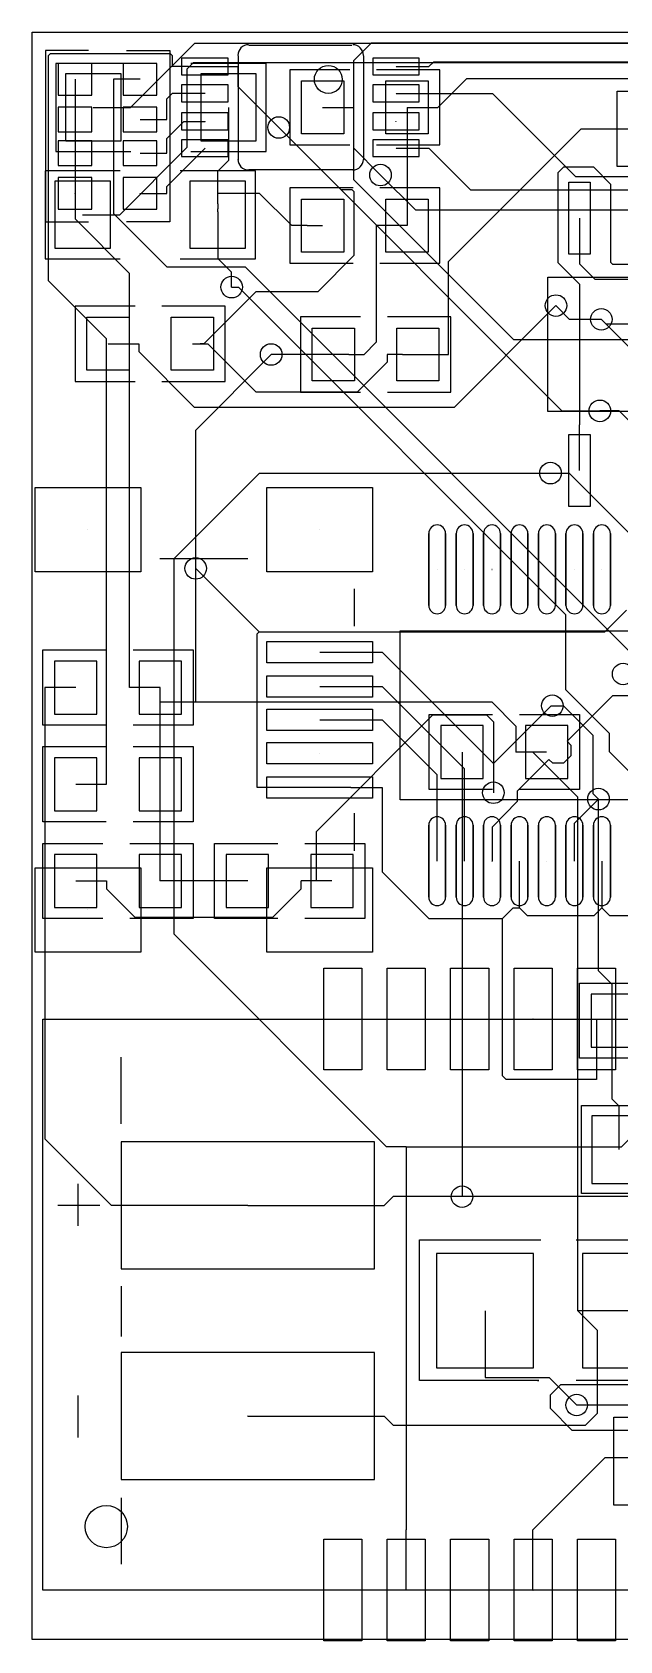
# Model space of a CAD drawing. Header units: millimetres. Extents: x -20.9 to 38.5, y -38 to 21.2.
# Drawn here: x 0 to 13.91, y -38.03 to 0 of the extents above; entities that cross this region are included whole.
import ezdxf

# ---------------------------------------------------------------- set-up
doc = ezdxf.new("R2010")
doc.units = ezdxf.units.MM

msp = doc.modelspace()

# ---------------------------------------------------------------- linework, layer by layer
for points in [[(0, 0), (38, 0), (38, -38), (0, -38), (0, 0)], [(1.416, -0.738), (0.616, -0.738), (0.616, -1.487), (1.416, -1.487)], [(2.955, -0.738), (2.155, -0.738), (2.155, -1.487), (2.955, -1.487)], [(3.539, -0.613), (3.539, -1.012), (4.639, -1.012), (4.639, -0.613)], [(8.061, -0.613), (8.061, -1.012), (9.161, -1.012), (9.161, -0.613)], [(0.798, -0.978), (2.098, -0.978), (2.098, -2.578), (0.798, -2.578)], [(3.998, -0.978), (5.298, -0.978), (5.298, -2.578), (3.998, -2.578)], [(3.539, -1.248), (3.539, -1.647), (4.639, -1.647), (4.639, -1.248)], [(6.374, -1.153), (7.374, -1.153), (7.374, -2.403), (6.374, -2.403)], [(8.061, -1.248), (8.061, -1.647), (9.161, -1.647), (9.161, -1.248)], [(8.374, -1.153), (9.374, -1.153), (9.374, -2.403), (8.374, -2.403)], [(13.843, -3.175), (13.843, -1.397), (15.621, -1.397), (15.621, -3.175)], [(1.416, -1.772), (0.616, -1.772), (0.616, -2.353), (1.416, -2.353)], [(2.955, -1.772), (2.155, -1.772), (2.155, -2.353), (2.955, -2.353)], [(3.539, -1.909), (3.539, -2.308), (4.639, -2.308), (4.639, -1.909)], [(8.061, -1.909), (8.061, -2.308), (9.161, -2.308), (9.161, -1.909)], [(1.416, -2.57), (0.616, -2.57), (0.616, -3.15), (1.416, -3.15)], [(2.955, -2.57), (2.155, -2.57), (2.155, -3.15), (2.955, -3.15)], [(3.539, -2.544), (3.539, -2.943), (4.639, -2.943), (4.639, -2.544)], [(8.061, -2.544), (8.061, -2.943), (9.161, -2.943), (9.161, -2.544)], [(0.544, -3.518), (1.844, -3.518), (1.844, -5.118), (0.544, -5.118)], [(1.416, -3.435), (0.616, -3.435), (0.616, -4.185), (1.416, -4.185)], [(2.955, -3.435), (2.155, -3.435), (2.155, -4.185), (2.955, -4.185)], [(3.744, -3.518), (5.044, -3.518), (5.044, -5.118), (3.744, -5.118)], [(13.208, -5.245), (12.7, -5.245), (12.7, -3.543), (13.208, -3.543)], [(7.374, -5.197), (6.374, -5.197), (6.374, -3.947), (7.374, -3.947)], [(9.374, -5.197), (8.374, -5.197), (8.374, -3.947), (9.374, -3.947)], [(1.294, -6.741), (2.294, -6.741), (2.294, -7.991), (1.294, -7.991)], [(3.294, -6.741), (4.294, -6.741), (4.294, -7.991), (3.294, -7.991)], [(6.628, -6.995), (7.628, -6.995), (7.628, -8.245), (6.628, -8.245)], [(8.628, -6.995), (9.628, -6.995), (9.628, -8.245), (8.628, -8.245)], [(13.208, -11.214), (12.7, -11.214), (12.7, -9.512), (13.208, -9.512)], [(0.071, -10.761), (2.57, -10.761), (2.57, -12.76), (0.071, -12.76)], [(5.558, -10.761), (8.057, -10.761), (8.057, -12.76), (5.558, -12.76)], [(9.386, -13.55), (9.386, -11.85)], [(9.786, -13.55), (9.786, -11.85)], [(10.036, -13.55), (10.036, -11.85)], [(10.436, -13.55), (10.436, -11.85)], [(10.684, -13.55), (10.684, -11.85)], [(11.084, -13.55), (11.084, -11.85)], [(11.334, -13.55), (11.334, -11.85)], [(11.734, -13.55), (11.734, -11.85)], [(11.984, -13.55), (11.984, -11.85)], [(12.384, -13.55), (12.384, -11.85)], [(12.635, -13.55), (12.635, -11.85)], [(13.035, -13.55), (13.035, -11.85)], [(13.285, -13.55), (13.285, -11.85)], [(13.685, -13.55), (13.685, -11.85)], [(5.558, -14.406), (8.057, -14.406), (8.057, -14.906), (5.558, -14.906)], [(1.532, -14.869), (0.532, -14.869), (0.532, -16.119), (1.532, -16.119)], [(3.532, -14.869), (2.532, -14.869), (2.532, -16.119), (3.532, -16.119)], [(5.558, -15.217), (8.057, -15.217), (8.057, -15.719), (5.558, -15.719)], [(5.558, -16.006), (8.057, -16.006), (8.057, -16.506), (5.558, -16.506)], [(10.676, -16.393), (9.676, -16.393), (9.676, -17.643), (10.676, -17.643)], [(12.676, -16.393), (11.676, -16.393), (11.676, -17.643), (12.676, -17.643)], [(5.558, -16.793), (8.057, -16.793), (8.057, -17.295), (5.558, -17.295)], [(1.532, -17.155), (0.532, -17.155), (0.532, -18.405), (1.532, -18.405)], [(3.532, -17.155), (2.532, -17.155), (2.532, -18.405), (3.532, -18.405)], [(5.558, -17.606), (8.057, -17.606), (8.057, -18.106), (5.558, -18.106)], [(9.386, -20.449), (9.386, -18.749)], [(9.786, -20.449), (9.786, -18.749)], [(10.036, -20.449), (10.036, -18.749)], [(10.436, -20.449), (10.436, -18.749)], [(10.684, -20.449), (10.684, -18.749)], [(11.084, -20.449), (11.084, -18.749)], [(11.334, -20.449), (11.334, -18.749)], [(11.734, -20.449), (11.734, -18.749)], [(11.984, -20.449), (11.984, -18.749)], [(12.384, -20.449), (12.384, -18.749)], [(12.635, -20.449), (12.635, -18.749)], [(13.035, -20.449), (13.035, -18.749)], [(13.285, -20.449), (13.285, -18.749)], [(13.685, -20.449), (13.685, -18.749)], [(0.071, -19.752), (2.57, -19.752), (2.57, -21.751), (0.071, -21.751)], [(0.532, -20.691), (1.532, -20.691), (1.532, -19.441), (0.532, -19.441)], [(2.532, -20.691), (3.532, -20.691), (3.532, -19.441), (2.532, -19.441)], [(5.596, -19.441), (4.596, -19.441), (4.596, -20.691), (5.596, -20.691)], [(5.558, -19.752), (8.057, -19.752), (8.057, -21.751), (5.558, -21.751)], [(7.596, -19.441), (6.596, -19.441), (6.596, -20.691), (7.596, -20.691)], [(6.904, -24.53), (6.904, -22.13), (7.803, -22.13), (7.803, -24.53)], [(8.404, -24.53), (8.404, -22.13), (9.304, -22.13), (9.304, -24.53)], [(9.903, -24.53), (9.903, -22.13), (10.805, -22.13), (10.805, -24.53)], [(11.405, -24.53), (11.405, -22.13), (12.304, -22.13), (12.304, -24.53)], [(12.904, -24.53), (12.904, -22.13), (13.804, -22.13), (13.804, -24.53)], [(14.232, -22.743), (13.232, -22.743), (13.232, -23.993), (14.232, -23.993)], [(0.254, -36.83), (0.254, -23.33), (18.754, -23.33), (18.754, -36.83), (0.254, -36.83), (0.254, -36.83)], [(13.244, -27.216), (14.544, -27.216), (14.544, -25.616), (13.244, -25.616)], [(8.105, -29.237), (8.105, -26.237), (2.106, -26.237), (2.106, -29.237)], [(11.869, -28.876), (9.569, -28.876), (9.569, -31.576), (11.869, -31.576)], [(15.323, -28.876), (13.023, -28.876), (13.023, -31.576), (15.323, -31.576)], [(8.105, -34.215), (8.105, -31.215), (2.106, -31.215), (2.106, -34.215)], [(6.904, -38.03), (6.904, -35.63), (7.803, -35.63), (7.803, -38.03)], [(8.404, -38.03), (8.404, -35.63), (9.304, -35.63), (9.304, -38.03)], [(9.903, -38.03), (9.903, -35.63), (10.805, -35.63), (10.805, -38.03)], [(11.405, -38.03), (11.405, -35.63), (12.304, -35.63), (12.304, -38.03)], [(12.904, -38.03), (12.904, -35.63), (13.804, -35.63), (13.804, -38.03)]]:
    msp.add_lwpolyline(points, close=True)
for points in [[(2.327, -1.778), (3.848, -0.257), (29.446, -0.257), (30.226, -1.036)], [(5.131, -0.305), (7.569, -0.305)], [(16.03, -6.858), (14.849, -6.858), (14.432, -7.275), (11.397, -7.275), (7.612, -3.487), (7.612, -0.673), (8.029, -0.254), (28.654, -0.254), (30.023, -1.623)], [(1.336, -0.436), (0.316, -0.436), (0.316, -4.486), (1.336, -4.486)], [(1.76, -17.78), (1.76, -7.247), (0.389, -5.875), (0.389, -0.554), (0.434, -0.508), (3.269, -0.508), (3.312, -0.554), (3.312, -0.815)], [(2.337, -0.737), (0.559, -0.737), (0.559, -2.819), (2.337, -2.819)], [(2.073, -4.318), (3.67, -2.72), (3.67, -0.866), (3.818, -0.716), (19.827, -0.716), (21.082, -1.971), (21.082, -2.753), (21.796, -3.465), (26.492, -3.465), (26.924, -3.033)], [(2.236, -0.436), (3.256, -0.436), (3.256, -4.486), (2.236, -4.486)], [(3.759, -2.819), (5.537, -2.819), (5.537, -0.737), (3.759, -0.737)], [(4.877, -0.559), (4.877, -3.023)], [(7.849, -3.023), (7.849, -0.559)], [(22.352, -2.286), (20.775, -0.709), (9.497, -0.709), (9.39, -0.815)], [(1.019, -1.113), (1.019, -2.062)], [(2.558, -1.113), (1.928, -1.113)], [(1.928, -1.113), (1.928, -4.285), (3.19, -5.545), (5.042, -5.545), (14.78, -15.283), (14.78, -15.494)], [(3.701, -0.815), (3.312, -0.815)], [(3.701, -0.815), (4.092, -0.815)], [(4.092, -0.815), (4.869, -0.815)], [(4.869, -0.815), (4.869, -1.285), (5.837, -2.253)], [(7.518, -0.889), (6.096, -0.889)], [(6.096, -0.889), (6.096, -2.667)], [(8.153, -2.667), (9.652, -2.667), (9.652, -0.889), (8.153, -0.889)], [(8.613, -0.815), (9.39, -0.815)], [(8.613, -1.45), (10.897, -1.45), (12.857, -3.409), (15.72, -3.409), (15.895, -3.233), (15.895, -1.88), (16.761, -1.011), (18.537, -1.011), (19.812, -2.286)], [(9.604, -1.778), (10.287, -1.092), (16.078, -1.092), (17.272, -2.286)], [(3.185, -2.062), (3.185, -1.577), (3.312, -1.45)], [(4.092, -1.45), (3.312, -1.45)], [(1.448, -1.778), (2.327, -1.778)], [(4.648, -1.778), (4.648, -3.035), (4.394, -3.289)], [(6.876, -1.778), (7.602, -1.778)], [(7.602, -1.778), (7.602, -2.736), (8.245, -3.378)], [(8.875, -1.778), (9.604, -1.778)], [(8.875, -1.778), (8.875, -4.572)], [(1.019, -2.062), (1.019, -2.86)], [(2.558, -2.062), (3.185, -2.062)], [(3.185, -2.86), (3.185, -2.515), (3.589, -2.111), (4.092, -2.111)], [(5.837, -2.253), (7.303, -3.719), (7.569, -3.719), (7.615, -3.764), (7.615, -5.283), (6.759, -6.139), (5.296, -6.139), (4.067, -7.366), (3.978, -7.366)], [(5.837, -2.253), (12.535, -8.953), (13.437, -8.953)], [(9.39, -2.746), (10.376, -3.731), (15.827, -3.731), (17.272, -2.286)], [(9.858, -7.62), (9.858, -5.42), (12.992, -2.286), (14.732, -2.286)], [(1.019, -2.86), (1.019, -3.81)], [(2.558, -2.86), (3.185, -2.86)], [(3.185, -3.81), (3.185, -3.65), (4.092, -2.746)], [(6.096, -2.667), (7.518, -2.667)], [(8.613, -2.746), (9.39, -2.746)], [(2.083, -3.277), (0.305, -3.277), (0.305, -5.359), (2.083, -5.359)], [(3.505, -5.359), (5.283, -5.359), (5.283, -3.277), (3.505, -3.277)], [(4.394, -3.805), (4.394, -3.289)], [(7.595, -3.251), (5.131, -3.251)], [(20.549, -6.375), (20.462, -6.375), (18.296, -4.211), (9.078, -4.211), (8.245, -3.378)], [(25.578, -9.83), (24.333, -9.83), (22.05, -7.546), (16.546, -7.546), (14.488, -5.489), (13.744, -5.489), (13.698, -5.446), (13.698, -3.604), (13.292, -3.195), (12.573, -3.195), (12.441, -3.327), (12.441, -5.448), (12.954, -5.961), (12.954, -9.284)], [(7.595, -3.683), (6.096, -3.683), (6.096, -5.461), (7.595, -5.461)], [(9.652, -3.683), (8.23, -3.683)], [(9.652, -5.461), (9.652, -3.683)], [(1.019, -3.81), (1.019, -4.415)], [(2.558, -3.81), (3.185, -3.81)], [(4.394, -4.061), (4.394, -3.805)], [(4.394, -3.805), (5.377, -3.805), (6.144, -4.572)], [(4.394, -4.061), (4.394, -4.178)], [(4.394, -4.249), (4.394, -4.178)], [(2.304, -15.494), (2.304, -5.702), (1.019, -4.415)], [(1.194, -4.318), (2.073, -4.318)], [(4.394, -4.249), (4.394, -4.318)], [(4.394, -4.318), (4.394, -5.347)], [(12.954, -4.394), (12.954, -5.474)], [(6.51, -4.572), (6.144, -4.572)], [(6.51, -4.572), (6.873, -4.572)], [(8.146, -4.572), (8.146, -7.33), (7.856, -7.62)], [(8.875, -4.572), (8.146, -4.572)], [(4.722, -6.027), (4.722, -5.674), (4.394, -5.347)], [(8.23, -5.461), (9.652, -5.461)], [(12.954, -5.474), (13.317, -5.837), (14.295, -5.837), (16.637, -8.179), (21.539, -8.179), (23.19, -9.83)], [(4.722, -6.027), (4.884, -6.027), (12.624, -13.767), (12.624, -15.542), (13.658, -16.576), (13.658, -17.005), (14.539, -17.887), (14.539, -24.249), (14.981, -24.691), (14.981, -26.985), (15.657, -27.661), (15.657, -34.023), (17.955, -36.325), (22.123, -36.325)], [(17.536, -7.699), (17.536, -8.969), (12.202, -8.969), (12.202, -5.794), (17.536, -5.794), (17.536, -6.937)], [(2.522, -7.366), (2.522, -7.549), (3.838, -8.865), (9.997, -8.865), (12.398, -6.464)], [(13.472, -6.789), (12.72, -6.789), (12.398, -6.464)], [(16.03, -6.375), (14.9, -6.375), (14.374, -6.904), (13.586, -6.904), (13.472, -6.789)], [(2.438, -6.477), (1.016, -6.477)], [(1.016, -6.477), (1.016, -8.255)], [(3.073, -8.255), (4.572, -8.255), (4.572, -6.477), (3.073, -6.477)], [(7.772, -6.731), (6.35, -6.731)], [(6.35, -6.731), (6.35, -8.509)], [(8.407, -8.509), (9.906, -8.509), (9.906, -6.731), (8.407, -6.731)], [(17.221, -8.966), (15.649, -8.966), (13.472, -6.789)], [(1.796, -7.366), (2.522, -7.366)], [(3.795, -7.366), (3.978, -7.366)], [(3.978, -7.366), (4.158, -7.366)], [(8.4, -7.62), (8.4, -7.803), (7.691, -8.512), (5.304, -8.512), (4.158, -7.366)], [(3.871, -12.677), (3.871, -9.406), (5.657, -7.62)], [(7.13, -7.62), (5.657, -7.62)], [(7.493, -7.62), (7.13, -7.62)], [(7.493, -7.62), (7.856, -7.62)], [(8.766, -7.62), (8.4, -7.62)], [(8.766, -7.62), (9.129, -7.62)], [(9.129, -7.62), (9.858, -7.62)], [(1.016, -8.255), (2.438, -8.255)], [(6.35, -8.509), (7.772, -8.509)], [(14.224, -9.284), (13.891, -8.953), (13.437, -8.953)], [(12.954, -10.363), (12.954, -9.284)], [(8.854, -26.35), (8.39, -26.35), (3.363, -21.326), (3.363, -12.441), (5.38, -10.424), (12.268, -10.424)], [(12.268, -10.424), (12.71, -10.424), (16.424, -14.138)], [(3.023, -12.446), (5.105, -12.446)], [(3.871, -15.834), (3.871, -12.677)], [(5.372, -14.178), (3.871, -12.677)], [(7.62, -13.157), (7.62, -14.046)], [(5.372, -14.178), (13.556, -14.178), (14.067, -13.668)], [(5.329, -17.859), (5.329, -14.221), (5.372, -14.178)], [(18.96, -16.649), (18.96, -18.149), (8.71, -18.149), (8.71, -14.149), (18.96, -14.149), (18.96, -15.649)], [(15.895, -14.389), (14.595, -15.69), (13.734, -15.69), (12.662, -16.764), (12.751, -16.853), (12.751, -17.104), (12.573, -17.282), (12.322, -17.282), (12.23, -17.193), (11.483, -17.943), (11.483, -18.191), (10.884, -18.791), (10.884, -19.599)], [(1.753, -16.383), (0.254, -16.383), (0.254, -14.605), (1.753, -14.605)], [(2.388, -14.605), (3.81, -14.605)], [(3.81, -14.605), (3.81, -16.383)], [(6.807, -14.658), (8.285, -14.658)], [(8.285, -14.658), (10.917, -17.29)], [(0.302, -15.494), (0.302, -26.165), (1.877, -27.739)], [(1.031, -15.494), (0.302, -15.494)], [(3.033, -15.494), (2.304, -15.494)], [(3.033, -15.834), (3.033, -15.494)], [(6.807, -15.469), (8.285, -15.469)], [(10.236, -19.599), (10.236, -17.419), (8.285, -15.469)], [(3.033, -17.78), (3.033, -15.834)], [(3.033, -15.834), (3.871, -15.834)], [(3.871, -15.834), (10.876, -15.834), (11.448, -16.406), (11.448, -17.018)], [(10.917, -17.29), (12.281, -15.923), (12.311, -15.923)], [(12.311, -15.923), (12.576, -15.923), (13.272, -16.619), (13.272, -18.001), (13.404, -18.131)], [(6.734, -20.066), (6.734, -18.893), (9.487, -16.139), (10.752, -16.139), (10.917, -16.304), (10.917, -17.981)], [(6.807, -16.259), (8.285, -16.259)], [(9.586, -19.599), (9.586, -17.559), (8.285, -16.259)], [(10.897, -17.907), (9.398, -17.907), (9.398, -16.129), (10.897, -16.129)], [(11.532, -16.129), (12.954, -16.129)], [(12.954, -16.129), (12.954, -17.907)], [(3.81, -16.383), (2.388, -16.383)], [(1.753, -18.669), (0.254, -18.669), (0.254, -16.891), (1.753, -16.891)], [(2.388, -16.891), (3.81, -16.891)], [(3.81, -16.891), (3.81, -18.669)], [(10.175, -17.018), (10.175, -27.529)], [(11.847, -17.018), (11.448, -17.018)], [(12.177, -17.018), (11.847, -17.018)], [(12.916, -30.229), (12.916, -18.087), (11.847, -17.018)], [(10.917, -17.29), (10.917, -17.981)], [(1.031, -17.78), (1.76, -17.78)], [(3.033, -20.066), (3.033, -17.78)], [(6.807, -17.859), (5.329, -17.859)], [(7.546, -17.859), (6.807, -17.859)], [(7.546, -17.859), (8.285, -17.859)], [(8.285, -17.859), (8.285, -19.85), (9.388, -20.952), (11.135, -20.952)], [(12.954, -17.907), (11.532, -17.907)], [(12.835, -19.599), (12.835, -18.699), (13.404, -18.131)], [(13.731, -22.515), (13.404, -22.187), (13.404, -18.131)], [(7.62, -18.466), (7.62, -19.355)], [(3.81, -18.669), (2.388, -18.669)], [(0.254, -20.955), (0.254, -19.177)], [(0.254, -19.177), (1.676, -19.177)], [(2.311, -19.177), (3.81, -19.177), (3.81, -20.955), (2.311, -20.955)], [(5.817, -20.955), (4.318, -20.955), (4.318, -19.177), (5.817, -19.177)], [(6.452, -19.177), (7.874, -19.177)], [(7.874, -19.177), (7.874, -20.955)], [(11.534, -20.701), (11.534, -19.599)], [(13.485, -19.599), (13.485, -20.701)], [(13.485, -20.701), (13.668, -20.884), (15.738, -20.884), (16.086, -20.538), (16.086, -19.599)], [(1.034, -20.066), (1.76, -20.066)], [(1.76, -20.066), (1.76, -20.249), (2.431, -20.919), (5.697, -20.919), (6.368, -20.249), (6.368, -20.066)], [(5.105, -20.066), (3.023, -20.066)], [(6.734, -20.066), (6.368, -20.066)], [(7.097, -20.066), (6.734, -20.066)], [(8.854, -26.35), (13.95, -26.35), (15.674, -24.625), (15.674, -21.925), (16.548, -21.052), (24.668, -21.052), (25.578, -20.142)], [(11.135, -20.952), (11.387, -20.701), (11.534, -20.701)], [(11.534, -20.701), (11.717, -20.884), (13.302, -20.884), (13.485, -20.701)], [(1.676, -20.955), (0.254, -20.955)], [(7.874, -20.955), (6.452, -20.955)], [(13.355, -24.76), (11.219, -24.76), (11.135, -24.676), (11.135, -20.952)], [(14.453, -24.257), (12.954, -24.257), (12.954, -22.479), (14.453, -22.479)], [(13.731, -23.368), (13.731, -22.515)], [(13.355, -23.332), (13.355, -24.76)], [(13.894, -25.387), (13.731, -25.225), (13.731, -23.368)], [(2.108, -25.806), (2.108, -24.232)], [(14.783, -27.457), (13.005, -27.457), (13.005, -25.375), (14.783, -25.375)], [(13.894, -26.416), (13.894, -25.387)], [(8.854, -26.35), (8.854, -35.403)], [(1.092, -28.219), (1.092, -27.229)], [(1.6, -27.737), (0.61, -27.737)], [(5.105, -27.739), (1.877, -27.739)], [(5.105, -27.739), (8.334, -27.739)], [(10.175, -27.529), (8.545, -27.529), (8.334, -27.739)], [(16.904, -27.803), (16.629, -27.529), (10.175, -27.529)], [(11.963, -31.877), (11.989, -31.877), (9.169, -31.877), (9.169, -28.55), (12.04, -28.55)], [(12.878, -28.55), (15.748, -28.55), (15.748, -31.877), (12.878, -31.877), (12.878, -31.877)], [(30.048, -28.829), (29.187, -28.829), (25.969, -32.047), (25.969, -32.047), (25.969, -33.033), (23.792, -35.209), (20.373, -35.209), (19.914, -34.752), (19.914, -34.465), (17.904, -32.456), (12.888, -32.456)], [(2.108, -29.642), (2.108, -30.836)], [(12.916, -30.229), (13.371, -30.683), (13.371, -32.657), (13.086, -32.939), (8.555, -32.939), (8.334, -32.718)], [(10.719, -30.229), (10.719, -31.806)], [(14.173, -30.229), (12.916, -30.229)], [(10.719, -31.806), (12.238, -31.806), (12.888, -32.456)], [(1.092, -33.223), (1.092, -32.233)], [(20.396, -36.576), (16.878, -33.058), (12.781, -33.058), (12.266, -32.54), (12.266, -32.217), (12.51, -31.974), (17.389, -31.974)], [(5.105, -32.718), (8.334, -32.718)], [(15.545, -34.823), (13.767, -34.823), (13.767, -32.741), (15.545, -32.741)], [(11.854, -35.403), (13.561, -33.698), (16.149, -33.698)], [(2.108, -34.646), (2.108, -36.22)], [(8.854, -36.83), (8.854, -35.403)], [(11.854, -36.83), (11.854, -35.403)]]:
    msp.add_lwpolyline(points)
for centre, radius in [((1.016, -1.113), 0.000254), ((2.555, -1.113), 0.000254), ((4.089, -0.813), 0.000254), ((7.01, -1.118), 0.33), ((8.611, -0.813), 0.000254), ((4.089, -1.448), 0.000254), ((8.611, -1.448), 0.000254), ((1.448, -1.778), 0.000254), ((4.648, -1.778), 0.000254), ((6.874, -1.778), 0.000254), ((8.874, -1.778), 0.000254), ((1.016, -2.062), 0.000254), ((2.555, -2.062), 0.000254), ((4.089, -2.108), 0.000254), ((5.837, -2.253), 0.255), ((8.611, -2.108), 0.000254), ((1.016, -2.86), 0.000254), ((2.555, -2.86), 0.000254), ((4.089, -2.743), 0.000254), ((8.611, -2.743), 0.000254), ((8.245, -3.378), 0.255), ((1.016, -3.81), 0.000254), ((2.555, -3.81), 0.000254), ((1.194, -4.318), 0.000254), ((4.394, -4.318), 0.000254), ((12.954, -4.394), 0.000254), ((6.874, -4.572), 0.000254), ((8.874, -4.572), 0.000254), ((4.722, -6.027), 0.255), ((12.398, -6.464), 0.255), ((13.472, -6.789), 0.255), ((1.794, -7.366), 0.000254), ((3.794, -7.366), 0.000254), ((5.657, -7.62), 0.255), ((7.128, -7.62), 0.000254), ((9.128, -7.62), 0.000254), ((13.437, -8.953), 0.255), ((12.268, -10.424), 0.255), ((12.954, -10.363), 0.000254), ((1.321, -11.76), 0.000254), ((6.807, -11.76), 0.000254), ((3.871, -12.677), 0.255), ((9.586, -12.7), 0.000254), ((10.236, -12.7), 0.000254), ((10.884, -12.7), 0.000254), ((11.534, -12.7), 0.000254), ((12.184, -12.7), 0.000254), ((12.835, -12.7), 0.000254), ((13.485, -12.7), 0.000254), ((6.807, -14.656), 0.000254), ((13.988, -15.174), 0.255), ((1.032, -15.494), 0.000254), ((3.032, -15.494), 0.000254), ((6.807, -15.468), 0.000254), ((12.311, -15.923), 0.255), ((6.807, -16.256), 0.000254), ((6.807, -17.044), 0.000254), ((10.176, -17.018), 0.000254), ((12.176, -17.018), 0.000254), ((1.032, -17.78), 0.000254), ((3.032, -17.78), 0.000254), ((6.807, -17.856), 0.000254), ((10.917, -17.981), 0.255), ((13.404, -18.131), 0.255), ((9.586, -19.599), 0.000254), ((10.236, -19.599), 0.000254), ((10.884, -19.599), 0.000254), ((11.534, -19.599), 0.000254), ((12.184, -19.599), 0.000254), ((12.835, -19.599), 0.000254), ((13.485, -19.599), 0.000254), ((1.032, -20.066), 0.000254), ((3.032, -20.066), 0.000254), ((5.096, -20.066), 0.000254), ((7.096, -20.066), 0.000254), ((1.321, -20.752), 0.000254), ((6.807, -20.752), 0.000254), ((7.353, -23.33), 0.000254), ((8.854, -23.33), 0.000254), ((10.354, -23.33), 0.000254), ((11.854, -23.33), 0.000254), ((13.354, -23.33), 0.000254), ((13.732, -23.368), 0.000254), ((13.894, -26.416), 0.000254), ((10.175, -27.529), 0.255), ((5.105, -27.737), 0.000254), ((10.719, -30.226), 0.000254), ((12.888, -32.456), 0.255), ((5.105, -32.715), 0.000254), ((1.755, -35.329), 0.5), ((7.353, -36.83), 0.000254), ((8.854, -36.83), 0.000254), ((10.354, -36.83), 0.000254), ((11.854, -36.83), 0.000254), ((13.354, -36.83), 0.000254)]:
    msp.add_circle(centre, radius)
for centre, radius, start, end in [((5.12, -0.548), 0.25, 90, 180.0175), ((7.59, -0.548), 0.25, 359.9825, 90), ((5.12, -3.008), 0.25, 179.9825, 270), ((7.59, -3.008), 0.25, 270, 0.0175), ((9.586, -11.85), 0.2, 0, 180), ((10.236, -11.85), 0.2, 0, 180), ((10.884, -11.85), 0.2, 0, 180), ((11.534, -11.85), 0.2, 0, 180), ((12.184, -11.85), 0.2, 0, 180), ((12.835, -11.85), 0.2, 0, 180), ((13.485, -11.85), 0.2, 0, 180), ((9.586, -13.55), 0.2, 180, 0), ((10.236, -13.55), 0.2, 180, 0), ((10.884, -13.55), 0.2, 180, 0), ((11.534, -13.55), 0.2, 180, 0), ((12.184, -13.55), 0.2, 180, 0), ((12.835, -13.55), 0.2, 180, 0), ((13.485, -13.55), 0.2, 180, 0), ((9.586, -18.749), 0.2, 0, 180), ((10.236, -18.749), 0.2, 0, 180), ((10.884, -18.749), 0.2, 0, 180), ((11.534, -18.749), 0.2, 0, 180), ((12.184, -18.749), 0.2, 0, 180), ((12.835, -18.749), 0.2, 0, 180), ((13.485, -18.749), 0.2, 0, 180), ((9.586, -20.449), 0.2, 180, 0), ((10.236, -20.449), 0.2, 180, 0), ((10.884, -20.449), 0.2, 180, 0), ((11.534, -20.449), 0.2, 180, 0), ((12.184, -20.449), 0.2, 180, 0), ((12.835, -20.449), 0.2, 180, 0), ((13.485, -20.449), 0.2, 180, 0)]:
    msp.add_arc(centre, radius, start, end)

doc.saveas('drawing.dxf')
